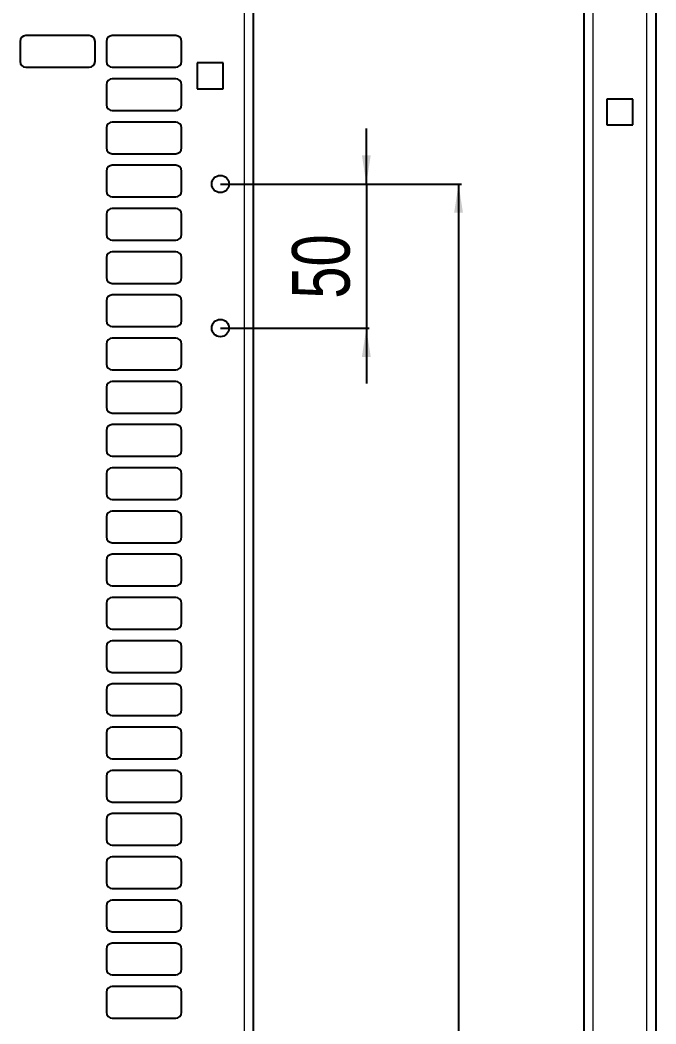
# Model space of a CAD drawing. Header units: millimetres. Extents: x -382 to 624, y -273 to 1990.
# Drawn here: x -72 to 148.6, y 1448.1 to 1796.5 of the extents above; entities that cross this region are included whole.
import ezdxf

# ---------------------------------------------------------------- set-up
doc = ezdxf.new("R2010")
doc.units = ezdxf.units.MM
doc.layers.add('FORMAT', color=7, linetype='Continuous')
doc.styles.add('SLDTEXTSTYLE0', font='TXT', dxfattribs={"width": 0.75})
doc.dimstyles.new('SLDDIMSTYLE0', dxfattribs={"dimtxt": 20, "dimasz": 10, "dimexe": 0, "dimexo": 0.0625, "dimgap": 5, "dimtad": 2, "dimdec": 1, "dimrnd": 1e-09, "dimzin": 12, "dimdsep": 46, "dimtxsty": 'SLDTEXTSTYLE0', "dimsah": 1, "dimcen": 0.09, "dimadec": 0, "dimazin": 3, "dimtfac": 1, "dimtofl": 0, "dimtmove": 0, "dimatfit": 3, "dimfxl": 0, "dimfrac": 2, "dimtolj": 1, "dimtzin": 12, "dimarcsym": 0})
doc.dimstyles.new('SLDDIMSTYLE1', dxfattribs={"dimtxt": 20, "dimasz": 10, "dimexe": 0, "dimexo": 0.0625, "dimgap": 5, "dimtad": 2, "dimdec": 1, "dimrnd": 1e-09, "dimzin": 12, "dimdsep": 46, "dimtxsty": 'SLDTEXTSTYLE0', "dimsah": 1, "dimcen": 0.09, "dimadec": 0, "dimazin": 3, "dimtfac": 1, "dimtmove": 0, "dimatfit": 0, "dimfxl": 0, "dimfrac": 2, "dimtolj": 1, "dimtzin": 12, "dimarcsym": 0})

# ---------------------------------------------------------------- blocks, each defined once
blk = doc.blocks.new('_D_2')
at = {"layer": 'FORMAT'}
for p, q in [((-2.53, 1739.6), (81.11, 1739.6)), ((80.11, 1739.6), (80.11, 39.6)), ((-2.53, 39.6), (81.11, 39.6))]:
    blk.add_line(p, q, dxfattribs=at)
for points in [[(80.11, 1739.6), (78.57, 1729.6), (81.64, 1729.6)], [(80.11, 39.6), (81.64, 49.6), (78.57, 49.6)]]:
    blk.add_solid(points, dxfattribs=at)
at = {"layer": 'FORMAT', "insert": (54.33, 860.04), "char_height": 20, "attachment_point": 1, "rotation": 90, "style": 'SLDTEXTSTYLE0'}
blk.add_mtext('1700', dxfattribs=at)
blk = doc.blocks.new('_D_3')
at = {"layer": 'FORMAT'}
for p, q in [((48.11, 1739.6), (48.11, 1758.83)), ((-2.53, 1739.6), (49.11, 1739.6)), ((48.11, 1739.6), (48.11, 1689.6)), ((-2.53, 1689.6), (49.11, 1689.6)), ((48.11, 1689.6), (48.11, 1670.37))]:
    blk.add_line(p, q, dxfattribs=at)
for points in [[(48.11, 1739.6), (49.64, 1749.6), (46.57, 1749.6)], [(48.11, 1689.6), (46.57, 1679.6), (49.64, 1679.6)]]:
    blk.add_solid(points, dxfattribs=at)
at = {"layer": 'FORMAT', "insert": (22.33, 1699.82), "char_height": 20, "attachment_point": 1, "rotation": 90, "style": 'SLDTEXTSTYLE0'}
blk.add_mtext('50', dxfattribs=at)

msp = doc.modelspace()

# ---------------------------------------------------------------- linework, layer by layer
at = {"color": 8, "linetype": 'Continuous', "lineweight": 18}
for p, q in [((5.86, -51.9), (5.86, 1831.1)), ((126.7, 1831.1), (126.7, -28.28)), ((145.5, -43.43), (145.5, 1831.1))]:
    msp.add_line(p, q, dxfattribs=at)
at = {"color": 7, "linetype": 'Continuous', "lineweight": 25}
for p, q in [((8.96, -51.9), (8.96, 1831.1)), ((148.6, 1831.1), (148.6, -40.53)), ((123.6, 1801.9), (123.6, -32.9)), ((-48.04, 1791.1), (-70.04, 1791.1)), ((-18.04, 1791.1), (-40.04, 1791.1)), ((-72.04, 1789.1), (-72.04, 1782.1)), ((-46.04, 1782.1), (-46.04, 1789.1)), ((-42.04, 1789.1), (-42.04, 1782.1)), ((-16.04, 1782.1), (-16.04, 1789.1)), ((-1.54, 1781.6), (-10.54, 1781.6)), ((-10.54, 1781.6), (-10.54, 1772.6)), ((-1.54, 1772.6), (-1.54, 1781.6)), ((-70.04, 1780.1), (-48.04, 1780.1)), ((-40.04, 1780.1), (-18.04, 1780.1)), ((-42.04, 1774.1), (-42.04, 1767.1)), ((-18.04, 1776.1), (-40.04, 1776.1)), ((-16.04, 1767.1), (-16.04, 1774.1)), ((-10.54, 1772.6), (-1.54, 1772.6)), ((140.6, 1769.1), (131.6, 1769.1)), ((131.6, 1769.1), (131.6, 1760.1)), ((140.6, 1760.1), (140.6, 1769.1)), ((-40.04, 1765.1), (-18.04, 1765.1)), ((-18.04, 1761.1), (-40.04, 1761.1)), ((131.6, 1760.1), (140.6, 1760.1)), ((-42.04, 1759.1), (-42.04, 1752.1)), ((-16.04, 1752.1), (-16.04, 1759.1)), ((-40.04, 1750.1), (-18.04, 1750.1)), ((-18.04, 1746.1), (-40.04, 1746.1)), ((-42.04, 1744.1), (-42.04, 1737.1)), ((-16.04, 1737.1), (-16.04, 1744.1)), ((-40.04, 1735.1), (-18.04, 1735.1)), ((-42.04, 1729.1), (-42.04, 1722.1)), ((-18.04, 1731.1), (-40.04, 1731.1)), ((-16.04, 1722.1), (-16.04, 1729.1)), ((-40.04, 1720.1), (-18.04, 1720.1)), ((-18.04, 1716.1), (-40.04, 1716.1)), ((-42.04, 1714.1), (-42.04, 1707.1)), ((-16.04, 1707.1), (-16.04, 1714.1)), ((-40.04, 1705.1), (-18.04, 1705.1)), ((-18.04, 1701.1), (-40.04, 1701.1)), ((-42.04, 1699.1), (-42.04, 1692.1)), ((-16.04, 1692.1), (-16.04, 1699.1)), ((-40.04, 1690.1), (-18.04, 1690.1)), ((-42.04, 1684.1), (-42.04, 1677.1)), ((-18.04, 1686.1), (-40.04, 1686.1)), ((-16.04, 1677.1), (-16.04, 1684.1)), ((-40.04, 1675.1), (-18.04, 1675.1)), ((-42.04, 1669.1), (-42.04, 1662.1)), ((-18.04, 1671.1), (-40.04, 1671.1)), ((-16.04, 1662.1), (-16.04, 1669.1)), ((-40.04, 1660.1), (-18.04, 1660.1)), ((-18.04, 1656.1), (-40.04, 1656.1)), ((-42.04, 1654.1), (-42.04, 1647.1)), ((-16.04, 1647.1), (-16.04, 1654.1)), ((-40.04, 1645.1), (-18.04, 1645.1)), ((-18.04, 1641.1), (-40.04, 1641.1)), ((-42.04, 1639.1), (-42.04, 1632.1)), ((-16.04, 1632.1), (-16.04, 1639.1)), ((-40.04, 1630.1), (-18.04, 1630.1)), ((-42.04, 1624.1), (-42.04, 1617.1)), ((-18.04, 1626.1), (-40.04, 1626.1)), ((-16.04, 1617.1), (-16.04, 1624.1)), ((-40.04, 1615.1), (-18.04, 1615.1)), ((-18.04, 1611.1), (-40.04, 1611.1)), ((-42.04, 1609.1), (-42.04, 1602.1)), ((-16.04, 1602.1), (-16.04, 1609.1)), ((-40.04, 1600.1), (-18.04, 1600.1)), ((-18.04, 1596.1), (-40.04, 1596.1)), ((-42.04, 1594.1), (-42.04, 1587.1)), ((-16.04, 1587.1), (-16.04, 1594.1)), ((-40.04, 1585.1), (-18.04, 1585.1)), ((-42.04, 1579.1), (-42.04, 1572.1)), ((-18.04, 1581.1), (-40.04, 1581.1)), ((-16.04, 1572.1), (-16.04, 1579.1)), ((-40.04, 1570.1), (-18.04, 1570.1)), ((-18.04, 1566.1), (-40.04, 1566.1)), ((-42.04, 1564.1), (-42.04, 1557.1)), ((-16.04, 1557.1), (-16.04, 1564.1)), ((-40.04, 1555.1), (-18.04, 1555.1)), ((-18.04, 1551.1), (-40.04, 1551.1)), ((-42.04, 1549.1), (-42.04, 1542.1)), ((-16.04, 1542.1), (-16.04, 1549.1)), ((-40.04, 1540.1), (-18.04, 1540.1)), ((-42.04, 1534.1), (-42.04, 1527.1)), ((-18.04, 1536.1), (-40.04, 1536.1)), ((-16.04, 1527.1), (-16.04, 1534.1)), ((-40.04, 1525.1), (-18.04, 1525.1)), ((-42.04, 1519.1), (-42.04, 1512.1)), ((-18.04, 1521.1), (-40.04, 1521.1)), ((-16.04, 1512.1), (-16.04, 1519.1)), ((-40.04, 1510.1), (-18.04, 1510.1)), ((-18.04, 1506.1), (-40.04, 1506.1)), ((-42.04, 1504.1), (-42.04, 1497.1)), ((-16.04, 1497.1), (-16.04, 1504.1)), ((-40.04, 1495.1), (-18.04, 1495.1)), ((-42.04, 1489.1), (-42.04, 1482.1)), ((-18.04, 1491.1), (-40.04, 1491.1)), ((-16.04, 1482.1), (-16.04, 1489.1)), ((-40.04, 1480.1), (-18.04, 1480.1)), ((-42.04, 1474.1), (-42.04, 1467.1)), ((-18.04, 1476.1), (-40.04, 1476.1)), ((-16.04, 1467.1), (-16.04, 1474.1)), ((-40.04, 1465.1), (-18.04, 1465.1)), ((-18.04, 1461.1), (-40.04, 1461.1)), ((-42.04, 1459.1), (-42.04, 1452.1)), ((-16.04, 1452.1), (-16.04, 1459.1)), ((-40.04, 1450.1), (-18.04, 1450.1))]:
    msp.add_line(p, q, dxfattribs=at)
for centre in [(-2.54, 1739.6), (-2.54, 1689.6)]:
    msp.add_circle(centre, 3, dxfattribs=at)
for centre, start, end in [((-70.04, 1789.1), 90, 180), ((-48.04, 1789.1), 0, 90), ((-40.04, 1789.1), 90, 180), ((-18.04, 1789.1), 0, 90), ((-70.04, 1782.1), 180, 270), ((-48.04, 1782.1), 270, 0), ((-40.04, 1782.1), 180, 270), ((-18.04, 1782.1), 270, 0), ((-40.04, 1774.1), 90, 180), ((-18.04, 1774.1), 0, 90), ((-40.04, 1767.1), 180, 270), ((-18.04, 1767.1), 270, 0), ((-40.04, 1759.1), 90, 180), ((-18.04, 1759.1), 0, 90), ((-40.04, 1752.1), 180, 270), ((-18.04, 1752.1), 270, 0), ((-40.04, 1744.1), 90, 180), ((-18.04, 1744.1), 0, 90), ((-40.04, 1737.1), 180, 270), ((-18.04, 1737.1), 270, 0), ((-40.04, 1729.1), 90, 180), ((-18.04, 1729.1), 0, 90), ((-40.04, 1722.1), 180, 270), ((-18.04, 1722.1), 270, 0), ((-40.04, 1714.1), 90, 180), ((-18.04, 1714.1), 0, 90), ((-40.04, 1707.1), 180, 270), ((-18.04, 1707.1), 270, 0), ((-40.04, 1699.1), 90, 180), ((-18.04, 1699.1), 0, 90), ((-40.04, 1692.1), 180, 270), ((-18.04, 1692.1), 270, 0), ((-40.04, 1684.1), 90, 180), ((-18.04, 1684.1), 0, 90), ((-40.04, 1677.1), 180, 270), ((-18.04, 1677.1), 270, 0), ((-40.04, 1669.1), 90, 180), ((-18.04, 1669.1), 0, 90), ((-40.04, 1662.1), 180, 270), ((-18.04, 1662.1), 270, 0), ((-40.04, 1654.1), 90, 180), ((-18.04, 1654.1), 0, 90), ((-40.04, 1647.1), 180, 270), ((-18.04, 1647.1), 270, 0), ((-40.04, 1639.1), 90, 180), ((-18.04, 1639.1), 0, 90), ((-40.04, 1632.1), 180, 270), ((-18.04, 1632.1), 270, 0), ((-40.04, 1624.1), 90, 180), ((-18.04, 1624.1), 0, 90), ((-40.04, 1617.1), 180, 270), ((-18.04, 1617.1), 270, 0), ((-40.04, 1609.1), 90, 180), ((-18.04, 1609.1), 0, 90), ((-40.04, 1602.1), 180, 270), ((-18.04, 1602.1), 270, 0), ((-40.04, 1594.1), 90, 180), ((-18.04, 1594.1), 0, 90), ((-40.04, 1587.1), 180, 270), ((-18.04, 1587.1), 270, 0), ((-40.04, 1579.1), 90, 180), ((-18.04, 1579.1), 0, 90), ((-40.04, 1572.1), 180, 270), ((-18.04, 1572.1), 270, 0), ((-40.04, 1564.1), 90, 180), ((-18.04, 1564.1), 0, 90), ((-40.04, 1557.1), 180, 270), ((-18.04, 1557.1), 270, 0), ((-40.04, 1549.1), 90, 180), ((-18.04, 1549.1), 0, 90), ((-40.04, 1542.1), 180, 270), ((-18.04, 1542.1), 270, 0), ((-40.04, 1534.1), 90, 180), ((-18.04, 1534.1), 0, 90), ((-40.04, 1527.1), 180, 270), ((-18.04, 1527.1), 270, 0), ((-40.04, 1519.1), 90, 180), ((-18.04, 1519.1), 0, 90), ((-40.04, 1512.1), 180, 270), ((-18.04, 1512.1), 270, 0), ((-40.04, 1504.1), 90, 180), ((-18.04, 1504.1), 0, 90), ((-40.04, 1497.1), 180, 270), ((-18.04, 1497.1), 270, 0), ((-40.04, 1489.1), 90, 180), ((-18.04, 1489.1), 0, 90), ((-40.04, 1482.1), 180, 270), ((-18.04, 1482.1), 270, 0), ((-40.04, 1474.1), 90, 180), ((-18.04, 1474.1), 0, 90), ((-40.04, 1467.1), 180, 270), ((-18.04, 1467.1), 270, 0), ((-40.04, 1459.1), 90, 180), ((-18.04, 1459.1), 0, 90), ((-40.04, 1452.1), 180, 270), ((-18.04, 1452.1), 270, 0)]:
    msp.add_arc(centre, 2, start, end, dxfattribs=at)

# ---------------------------------------------------------------- dimensions: what is measured, and where the dimension line sits
at = {"layer": 'FORMAT'}
for base, p2, dimstyle, picture, middle in [((48.11, 1689.6), (-2.54, 1689.6), 'SLDDIMSTYLE1', '_D_3', (48.11, 1714.6)), ((80.11, 39.6), (-2.54, 39.6), 'SLDDIMSTYLE0', '_D_2', (80.11, 889.6))]:
    dim = msp.add_linear_dim(base=base, p1=(-2.54, 1739.6), p2=p2, angle=90, dimstyle=dimstyle, dxfattribs=at)
    dim.commit()
    dim.dimension.update_dxf_attribs({"geometry": picture, "text_midpoint": middle, "dimtype": 160})

doc.saveas('drawing.dxf')
